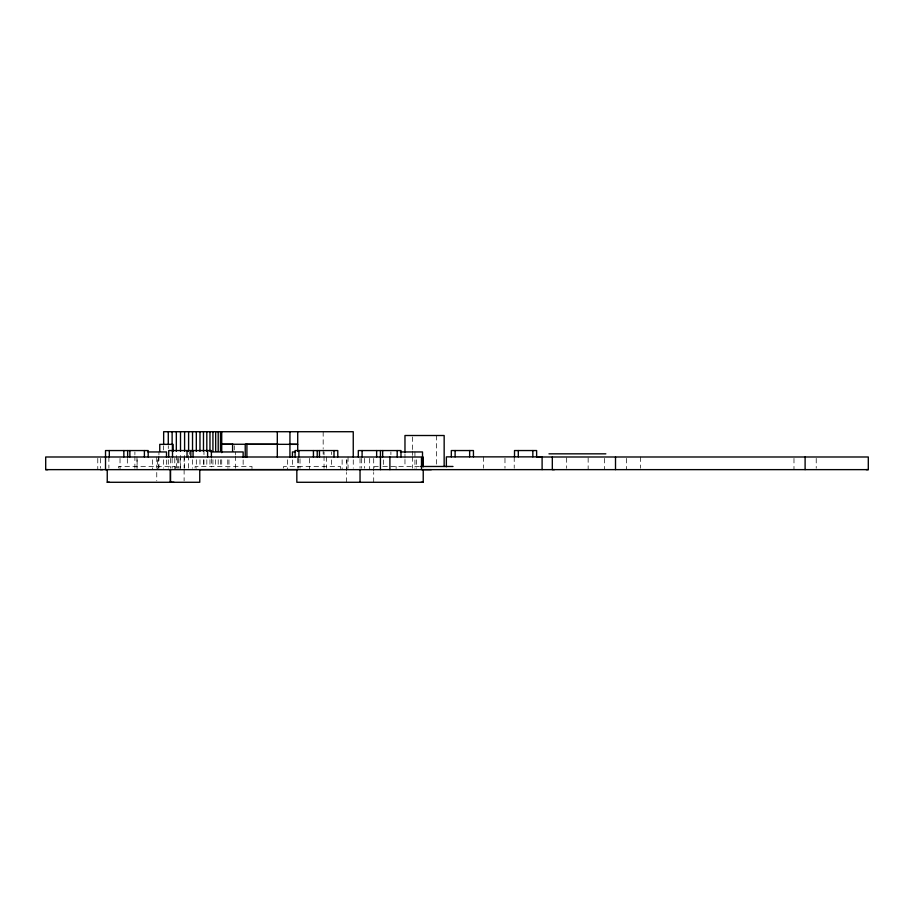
<?xml version="1.0" encoding="UTF-8"?>
<svg xmlns="http://www.w3.org/2000/svg" width="914" height="914" viewBox="0 0 914 914"><rect width="100%" height="100%" fill="white"/><g stroke="black" fill="none" stroke-linecap="round" stroke-linejoin="round"><path stroke-width="0.69" stroke-dasharray="4.57 3.43" d="M346.36 482.284L346.36 472.458M346.36 471.053L346.36 459.811M373.7 482.284L373.7 472.458M373.7 471.053L373.7 458.417M378.282 466.483L374.477 466.483L374.477 468.596M382.806 466.483L421.845 466.483M816.225 458.394L816.225 468.219M793.98 458.394L793.98 469.613M640.611 456.989L640.611 468.231M626.638 458.394L626.638 469.625M604.394 458.394L604.394 469.625M588.148 457.788L588.148 469.636M566.669 457.788L566.669 468.311M514.216 456.989L514.216 468.231M504.974 458.28L504.974 468.219M483.483 456.863L483.483 468.219M436.584 435.51L436.584 465.363M416.441 459.799L416.441 468.231M414.933 451.95L414.933 468.288M412.545 436.926L412.545 449.722M412.545 451.15L412.545 455.412M412.545 456.84L412.545 468.208M404.971 453.801L404.971 458.028M404.971 459.434L404.971 466.471M396.128 466.471L396.128 468.574M390.895 451.95L390.895 454.669M383.32 459.879L383.32 466.483M369.679 458.417L369.679 469.716M364.366 458.394L364.366 468.219M361.681 458.394L361.681 468.231M360.036 458.417L360.036 468.242M353.25 459.799L353.25 468.231M348.051 456.886L348.051 468.231M346.932 459.833L346.932 469.716M342.122 459.799L342.122 469.613M340.465 468.596L340.465 466.483L283.591 466.483L283.591 468.596M331.611 451.95L331.611 454.589M331.611 459.879L331.611 466.483M326.572 456.886L326.572 468.231M324.047 451.95L324.047 454.669M324.047 456.04L324.047 468.288M323.168 431.716L323.168 448.568M323.168 449.974L323.168 454.189M309.606 458.394L309.606 469.613M300.009 458.759L300.009 468.288M298.49 458.394L298.49 468.231M297.713 458.28L297.713 468.231M292.434 459.879L292.434 466.483M287.362 459.799L287.362 469.613M251.99 468.596L251.99 466.483L195.116 466.483L195.116 468.596M243.147 459.879L243.147 466.483M235.572 451.95L235.572 454.669M235.572 456.04L235.572 468.288M234.281 445.758L234.281 449.974M228.968 459.799L228.968 468.231M227.769 459.811L227.769 468.242M221.725 459.685L221.725 466.826M220.48 459.719L220.48 466.826M218.195 459.719L218.195 466.826M215.67 459.719L215.67 466.826M212.928 459.719L212.928 466.826M211.534 458.759L211.534 466.928M209.969 459.719L209.969 466.826M206.815 459.719L206.815 466.826M203.971 451.95L203.971 454.589M203.971 459.879L203.971 466.483M203.479 459.719L203.479 466.826M199.972 459.719L199.972 466.826M196.316 459.719L196.316 468.231M192.523 459.719L192.523 468.231M189.278 451.824L189.278 454.349M188.604 455.515L188.604 468.231M184.594 455.515L184.594 468.231M184.114 457.011L184.114 468.242M184.114 469.647L184.114 480.878M180.504 455.515L180.504 468.231M180.092 458.417L180.092 469.647M178.413 458.394L178.413 468.231M177.305 458.417L177.305 468.242M176.333 455.515L176.333 468.231M175.351 468.596L175.351 466.483L118.477 466.483L118.477 468.596M174.78 458.394L174.78 469.625M172.129 458.314L172.129 468.231M170.438 458.405L170.438 468.242M168.279 445.712L168.279 448.568M168.279 459.719L168.279 468.231M166.508 459.879L166.508 466.483M163.652 445.758L163.652 449.974M163.652 459.799L163.652 468.231M158.933 451.95L158.933 454.669M158.933 456.04L158.933 468.288M158.465 456.886L158.465 468.231M157.334 459.811L157.334 469.647M156.762 457.011L156.762 468.242M156.762 472.458L156.762 480.878M152.535 459.799L152.535 469.625M137.111 459.811L137.111 468.242M136.974 456.886L136.974 468.231M134.895 451.95L134.895 454.669M134.895 456.04L134.895 468.288M127.32 458.554L127.32 466.483M120.02 458.394L120.02 469.625M108.892 456.989L108.892 468.231M100.46 458.394L100.46 468.231M97.775 458.394L97.775 469.625"/><path stroke-width="1.37" d="M199.755 469.647L199.755 482.284L107.246 482.284L107.246 469.647M170.438 482.284L170.438 469.647L170.438 482.284L173.98 482.284M296.833 469.647L296.833 482.284L423.228 482.284L423.228 469.647M360.036 482.284L360.036 469.647M423.228 466.837L423.228 457.011M421.503 469.647L421.503 457.011L45.7 456.989L45.7 469.636L47.848 469.613M100.46 469.636L102.608 469.613M554.467 469.613L552.319 469.636L552.319 456.989M107.246 482.284L109.394 482.272M232.979 444.238L221.725 444.238L297.713 444.353L289.27 444.238M245.638 444.238L278.005 444.238M147.954 451.95L166.508 451.95L166.508 457.24M211.054 451.95L243.147 451.95L243.147 457.24M295.062 451.95L292.434 451.95L292.434 457.24M400.378 451.95L422.508 451.95L422.508 466.483M548.971 453.835L605.845 453.835M536.644 456.989L868.3 456.989L868.3 469.636L422.485 469.636M420.668 466.483L453.001 466.471M45.7 469.636L107.669 469.636M199.766 469.636L297.53 469.613M431.351 469.647L105.521 469.647L105.521 450.556L148.194 450.556L148.194 456.886M866.152 469.625L868.3 469.636M421.08 482.284L423.228 482.284M805.108 456.989L805.108 469.636M615.51 456.989L615.51 469.636M542.105 469.636L542.105 456.863L446.363 456.863L446.363 466.791M536.632 456.863L536.632 450.545L514.513 450.545L514.513 456.863M532.839 450.545L532.839 456.863M518.307 450.545L518.307 456.863M473.441 456.863L473.441 450.545L451.322 450.545L451.322 456.863M469.647 450.545L469.647 456.863M455.115 450.545L455.115 456.863M444.158 466.471L444.158 435.51L404.971 435.51L404.971 452.396M400.983 456.886L400.983 450.556L358.311 450.556L358.311 456.886M397.19 450.556L397.19 456.886M389.901 457.011L389.901 469.647M382.658 450.556L382.658 456.886M380.43 450.556L380.43 469.647M376.637 450.556L376.637 456.886M362.093 450.556L362.093 456.886M353.25 456.989L353.25 431.716L163.652 431.716L163.652 444.353M337.78 456.886L337.78 450.556L295.108 450.556L295.108 456.886M333.998 450.556L333.998 456.886M319.454 450.556L319.454 456.886M317.227 450.556L317.227 456.886M313.433 450.556L313.433 456.886M298.901 450.556L298.901 456.886M297.713 431.716L297.713 451.379M289.944 431.728L289.944 457.011M277.308 431.728L277.308 457.011M246.917 444.353L246.917 456.989M245.226 444.364L245.226 457.011M232.59 444.364L232.59 451.39M221.725 431.716L221.725 452.67M220.48 431.716L220.48 451.379M218.195 431.716L218.195 451.379M215.67 431.716L215.67 451.379M212.928 431.716L212.928 451.379M211.397 456.886L211.397 450.556L168.713 450.556L168.713 456.886M209.969 431.716L209.969 451.379M207.604 450.556L207.604 456.886M206.815 431.716L206.815 451.379M203.479 431.716L203.479 451.379M199.972 431.716L199.972 451.379M196.316 431.716L196.316 451.379M193.06 450.556L193.06 456.886M192.523 431.716L192.523 451.379M190.832 450.556L190.832 456.886M188.604 431.716L188.604 451.379M187.039 450.556L187.039 456.886M184.594 431.716L184.594 451.379M180.504 431.716L180.504 451.379M176.333 431.716L176.333 451.379M173.1 451.379L173.1 444.353L159.756 444.364L159.756 451.39M172.506 450.556L172.506 456.886M172.392 444.364L172.392 451.39M172.129 431.716L172.129 444.353M168.279 431.716L168.279 444.353M144.401 450.556L144.401 456.886M129.868 450.556L129.868 456.886M127.64 450.556L127.64 456.886M123.847 450.556L123.847 456.886M109.314 450.556L109.314 456.886"/></g></svg>
